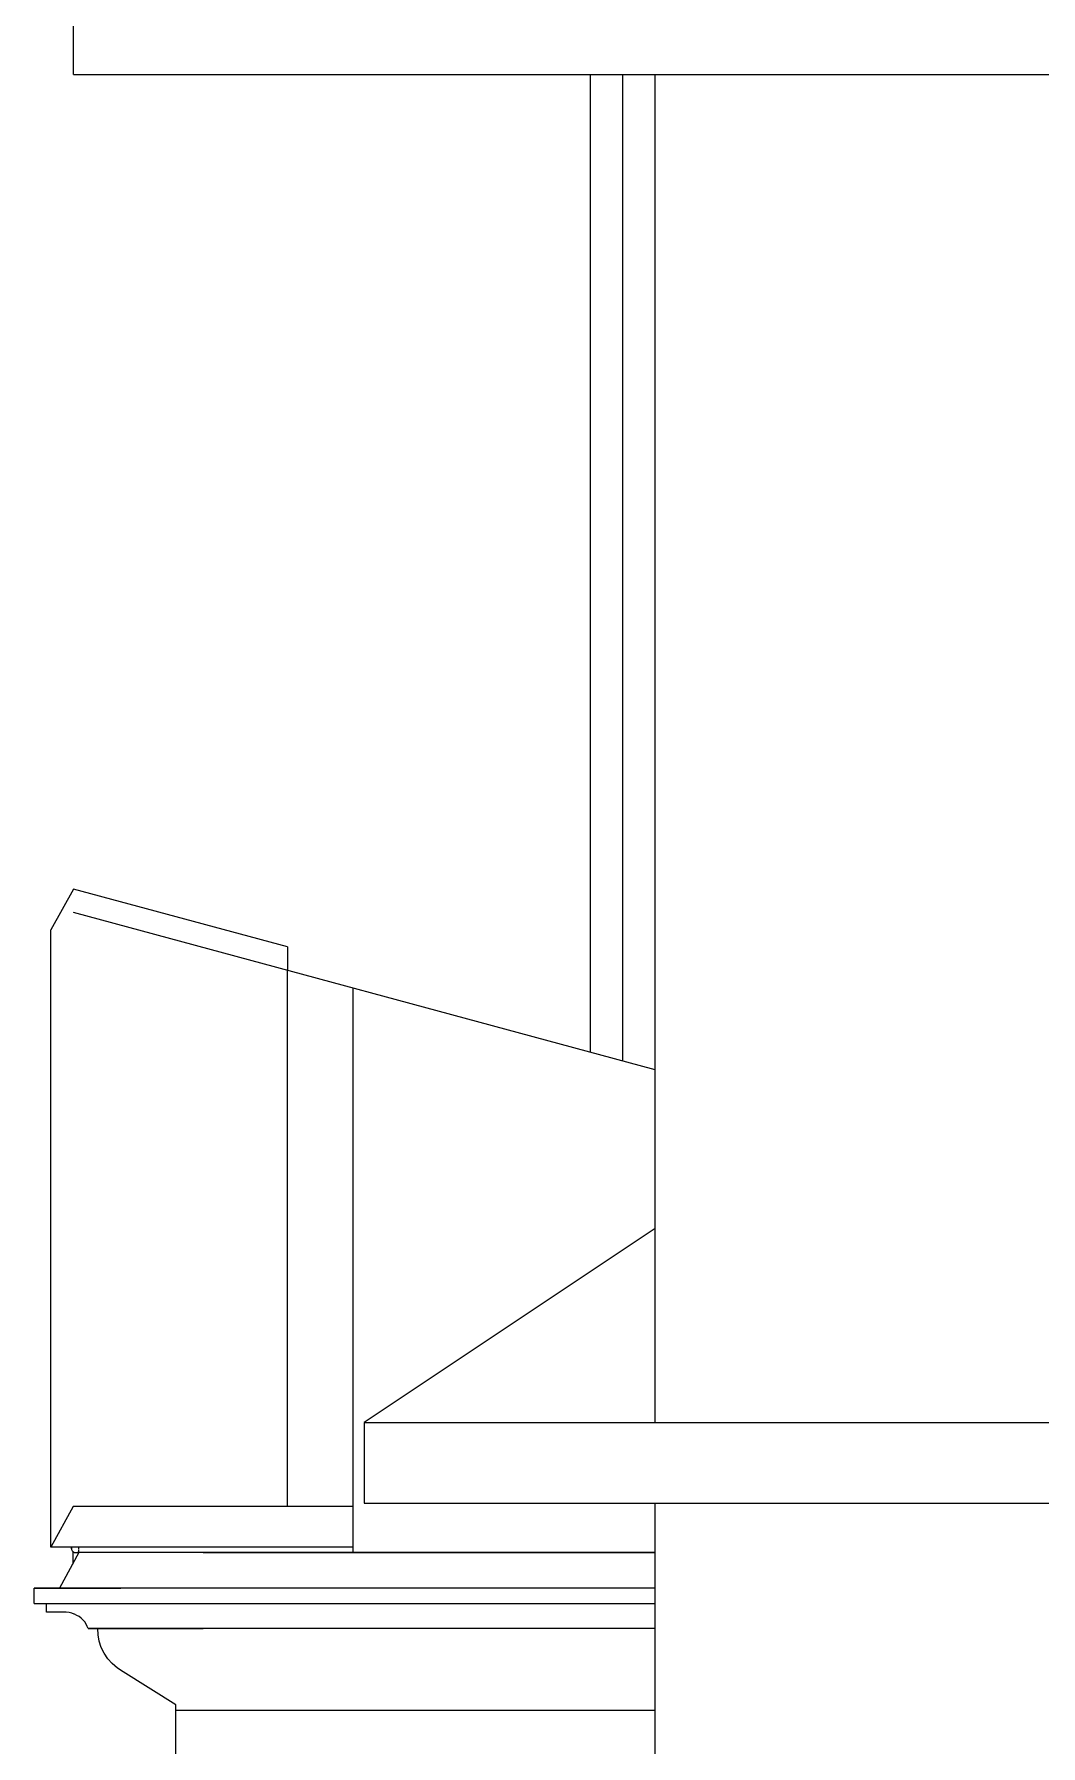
# Model space of a CAD drawing. Header units: inches. Extents: x -343 to 13887, y -13069 to -746.
# Drawn here: x 3740.3 to 3802.6, y -9027.2 to -8921.3 of the extents above; entities that cross this region are included whole.
import ezdxf

# ---------------------------------------------------------------- set-up
doc = ezdxf.new("R2010")
doc.units = ezdxf.units.IN
doc.header["$LTSCALE"] = 17
doc.header["$MEASUREMENT"] = 0
doc.layers.add('OUTLINE', color=1, linetype='Continuous', lineweight=25)

msp = doc.modelspace()

# ---------------------------------------------------------------- linework, layer by layer
for p, q in [((3742.76, -8974.16), (3741.37, -8976.69)), ((3756, -8977.74), (3742.76, -8974.16)), ((3778.76, -8985.34), (3742.76, -8975.61)), ((3741.37, -9014.89), (3741.37, -8976.69)), ((3756, -8977.74), (3756, -8979.19)), ((3756, -9012.36), (3756, -8979.19)), ((3760.07, -9012.36), (3760.07, -8980.29)), ((3742.75, -9012.36), (3741.37, -9014.89)), ((3756, -9012.36), (3742.75, -9012.36)), ((3760.07, -9012.36), (3756, -9012.36)), ((3760.07, -9015.22), (3760.07, -9012.36)), ((3742.64, -9014.89), (3741.37, -9014.89)), ((3743.09, -9015.22), (3741.89, -9017.41)), ((3742.64, -9014.99), (3742.64, -9014.89)), ((3742.67, -9014.89), (3742.64, -9014.89)), ((3742.65, -9014.94), (3742.64, -9014.99)), ((3742.64, -9014.99), (3742.65, -9015.03)), ((3742.67, -9014.89), (3742.65, -9014.94)), ((3742.65, -9015.03), (3742.66, -9015.07)), ((3742.66, -9015.07), (3742.69, -9015.11)), ((3743.09, -9014.89), (3742.67, -9014.89)), ((3742.69, -9015.11), (3742.73, -9015.15)), ((3742.73, -9015.15), (3742.74, -9015.16)), ((3742.74, -9015.93), (3742.74, -9015.16)), ((3742.74, -9015.16), (3742.77, -9015.17)), ((3742.77, -9015.17), (3742.82, -9015.2)), ((3742.82, -9015.2), (3742.88, -9015.21)), ((3742.88, -9015.21), (3742.95, -9015.22)), ((3742.95, -9015.22), (3743.02, -9015.22)), ((3743.02, -9015.22), (3743.09, -9015.22)), ((3743.09, -9015.22), (3743.02, -9015.22)), ((3743.09, -9015.03), (3743.09, -9014.89)), ((3760.07, -9014.89), (3743.09, -9014.89)), ((3743.09, -9015.22), (3743.09, -9015.07)), ((3743.09, -9015.22), (3743.09, -9015.22)), ((3778.76, -9015.22), (3743.09, -9015.22)), ((3744.48, -9015.22), (3743.09, -9015.22)), ((3750.78, -9015.22), (3745.69, -9015.22)), ((3750.78, -9015.21), (3778.76, -9015.22)), ((3778.76, -9015.22), (3750.78, -9015.22)), ((3740.34, -9017.41), (3740.34, -9017.41)), ((3740.34, -9017.41), (3745.69, -9017.41)), ((3745.69, -9017.41), (3740.34, -9017.41)), ((3740.34, -9018.36), (3740.34, -9017.41)), ((3778.76, -9017.42), (3745.69, -9017.41)), ((3740.34, -9018.36), (3741.1, -9018.36)), ((3741.1, -9018.36), (3778.76, -9018.36)), ((3741.1, -9018.9), (3741.1, -9018.36)), ((3742.18, -9018.9), (3741.1, -9018.9)), ((3742.32, -9018.91), (3742.18, -9018.9)), ((3742.32, -9018.91), (3742.18, -9018.9)), ((3742.49, -9018.93), (3742.32, -9018.91)), ((3742.32, -9018.91), (3742.32, -9018.91)), ((3742.49, -9018.93), (3742.32, -9018.91)), ((3742.66, -9018.97), (3742.49, -9018.93)), ((3742.49, -9018.93), (3742.49, -9018.93)), ((3742.66, -9018.97), (3742.49, -9018.93)), ((3742.66, -9018.97), (3742.66, -9018.97)), ((3742.66, -9018.97), (3742.66, -9018.97)), ((3742.81, -9019.03), (3742.66, -9018.97)), ((3742.66, -9018.97), (3742.66, -9018.97)), ((3742.82, -9019.03), (3742.81, -9019.03)), ((3742.97, -9019.1), (3742.82, -9019.03)), ((3742.97, -9019.1), (3742.82, -9019.03)), ((3743.11, -9019.18), (3742.97, -9019.1)), ((3742.97, -9019.1), (3742.97, -9019.1)), ((3743.11, -9019.18), (3742.97, -9019.1)), ((3743.24, -9019.28), (3743.11, -9019.18)), ((3743.11, -9019.18), (3743.11, -9019.18)), ((3743.24, -9019.28), (3743.11, -9019.18)), ((3743.24, -9019.28), (3743.24, -9019.28)), ((3743.24, -9019.28), (3743.24, -9019.28)), ((3743.36, -9019.39), (3743.24, -9019.28)), ((3743.24, -9019.28), (3743.24, -9019.28)), ((3743.46, -9019.51), (3743.36, -9019.39)), ((3743.46, -9019.51), (3743.36, -9019.39)), ((3743.55, -9019.64), (3743.46, -9019.51)), ((3743.46, -9019.51), (3743.46, -9019.51)), ((3743.46, -9019.51), (3743.46, -9019.51)), ((3743.62, -9019.78), (3743.55, -9019.64)), ((3743.62, -9019.78), (3743.62, -9019.78)), ((3743.68, -9019.92), (3743.62, -9019.78)), ((3743.68, -9019.92), (3743.68, -9019.92)), ((3744.28, -9019.92), (3743.68, -9019.92)), ((3743.68, -9019.92), (3744.28, -9019.92)), ((3744.29, -9020.31), (3744.28, -9019.92)), ((3744.28, -9019.92), (3744.28, -9019.92)), ((3750.78, -9019.92), (3744.28, -9019.92)), ((3744.28, -9019.92), (3750.78, -9019.92)), ((3778.76, -9019.92), (3750.78, -9019.92)), ((3744.36, -9020.7), (3744.29, -9020.31)), ((3744.48, -9021.08), (3744.36, -9020.7)), ((3744.66, -9021.44), (3744.48, -9021.08)), ((3744.89, -9021.78), (3744.66, -9021.44)), ((3745.16, -9022.08), (3744.89, -9021.78)), ((3745.48, -9022.36), (3745.16, -9022.08)), ((3745.83, -9022.59), (3745.48, -9022.36)), ((3745.84, -9022.59), (3745.83, -9022.59)), ((3749.09, -9024.64), (3745.84, -9022.59)), ((3749.09, -9030.52), (3749.09, -9024.64)), ((3778.76, -9024.99), (3749.09, -9024.99))]:
    msp.add_line(p, q)
at = {"layer": 'OUTLINE'}
for p, q in [((3742.76, -8923.77), (3742.76, -8871.16)), ((3742.76, -8923.77), (4109.76, -8923.77)), ((3774.76, -8984.26), (3774.76, -8923.77)), ((3776.76, -8984.8), (3776.76, -8923.77)), ((3778.76, -9007.16), (3778.76, -8923.77)), ((3778.76, -8995.16), (3760.76, -9007.16)), ((3760.76, -9007.16), (4238.76, -9007.16)), ((3760.76, -9007.16), (3760.76, -9012.16)), ((3760.76, -9012.16), (4238.76, -9012.16)), ((3778.76, -9119.16), (3778.76, -9012.16))]:
    msp.add_line(p, q, dxfattribs=at)

doc.saveas('drawing.dxf')
